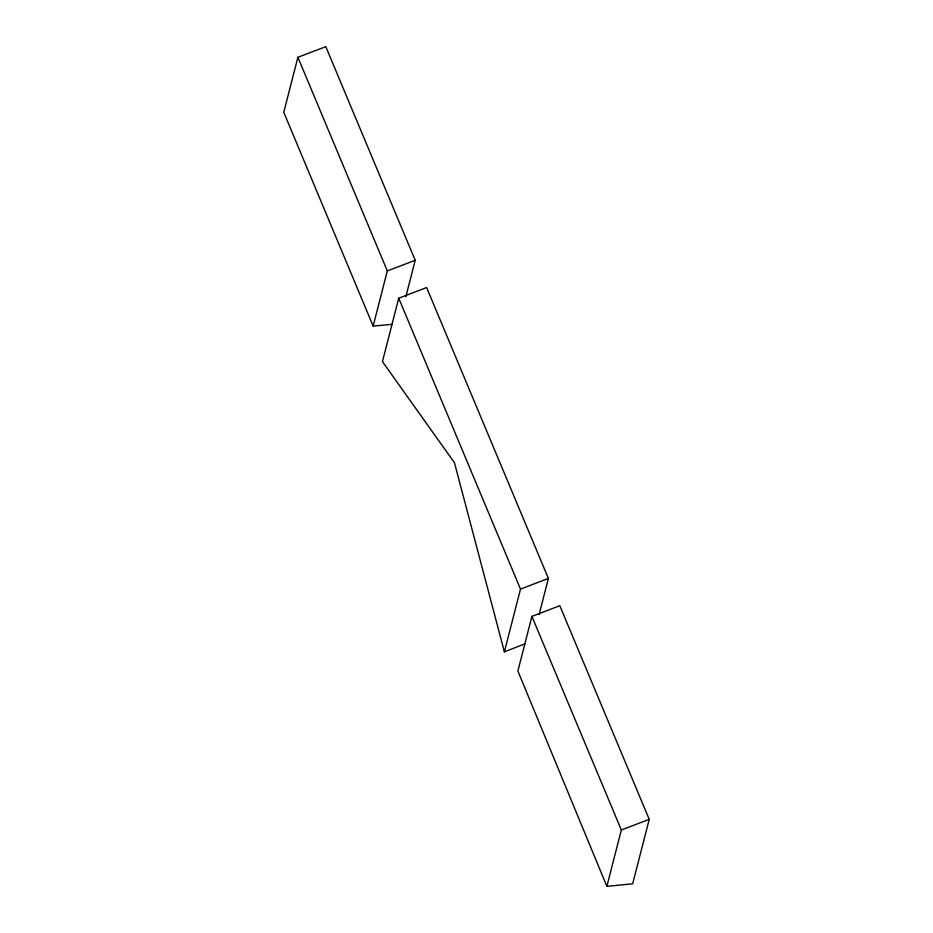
<?xml version="1.0" encoding="UTF-8"?>
<svg xmlns="http://www.w3.org/2000/svg" width="933" height="933" viewBox="0 0 933 933"><rect width="100%" height="100%" fill="white"/><g stroke="black" fill="none" stroke-linecap="round" stroke-linejoin="round"><path stroke-width="1.4" d="M405.808 296.927L415.208 260.284L325.792 46.65L297.895 57.298L283.772 112.298L373.153 326.084L392.49 324.299M373.153 326.084L387.312 270.932L297.895 57.298M539.122 614.567L548.394 578.448L426.626 287.551L398.729 298.198L382.448 361.619L454.476 462.768L504.38 651.84L525.349 643.688M504.38 651.84L520.497 589.096L398.729 298.198M531.903 616.375L517.885 671.014L606.858 886.35L632.679 883.796L649.228 819.349L559.812 605.715L531.903 616.375L621.331 829.997L606.858 886.35M387.312 270.932L415.208 260.284M520.497 589.096L548.394 578.448M621.331 829.997L649.228 819.349"/></g></svg>
